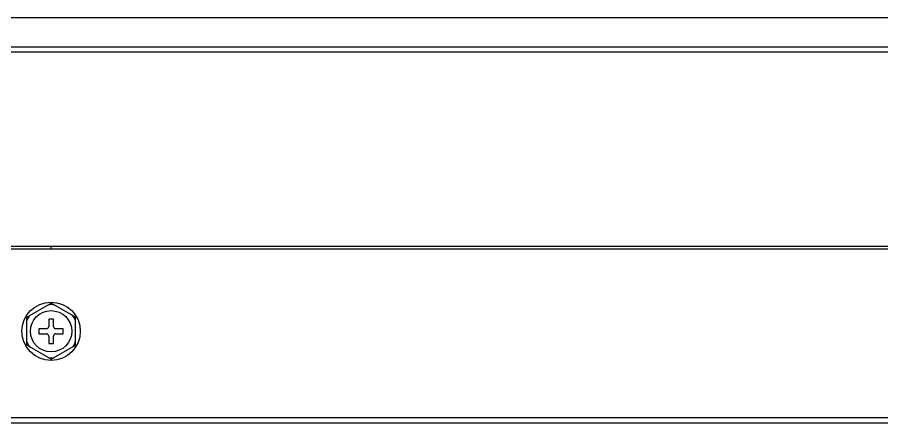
# Model space of a CAD drawing. Header units: millimetres. Extents: x 55614 to 110757, y -66981 to -47484.
# Drawn here: x 63462.7 to 63640.4, y -50201.2 to -50117.8 of the extents above; entities that cross this region are included whole.
import ezdxf

# ---------------------------------------------------------------- set-up
doc = ezdxf.new("R2010")
doc.units = ezdxf.units.MM
for name, color, linetype in [('2401-00336-S-M6-12HWM_0', 7, 'Continuous'), ('4209-0510_0', 7, 'Continuous'), ('4212-68099_1_0', 7, 'Continuous'), ('4212-98011_2_3_0', 7, 'Continuous'), ('4212-Y040801_1_1_0', 7, 'Continuous'), ('4215-0412-2_0', 7, 'Continuous'), ('YT-50-01_AF0_1_0', 7, 'Continuous')]:
    doc.layers.add(name, color=color, linetype=linetype)
doc.layers.add('THICK', color=7, linetype='Continuous', lineweight=0)

# ---------------------------------------------------------------- blocks, each defined once
blk = doc.blocks.new('2-1725')
at = {"layer": '2401-00336-S-M6-12HWM_0', "color": 7, "linetype": 'Continuous'}
for p, q in [((-17622.13, -71605.56), (-17617.13, -71602.67)), ((-17612.13, -71605.56), (-17617.13, -71602.67)), ((-17622.13, -71611.33), (-17622.13, -71605.56)), ((-17617.63, -71605.95), (-17617.63, -71607.45)), ((-17616.63, -71605.95), (-17617.63, -71605.95)), ((-17616.63, -71607.45), (-17616.63, -71605.95)), ((-17612.13, -71611.33), (-17612.13, -71605.56)), ((-17619.63, -71607.95), (-17619.63, -71608.95)), ((-17618.13, -71607.95), (-17619.63, -71607.95)), ((-17614.63, -71607.95), (-17616.13, -71607.95)), ((-17614.63, -71608.95), (-17614.63, -71607.95)), ((-17619.63, -71608.95), (-17618.13, -71608.95)), ((-17617.63, -71609.45), (-17617.63, -71610.95)), ((-17616.63, -71610.95), (-17616.63, -71609.45)), ((-17616.13, -71608.95), (-17614.63, -71608.95)), ((-17617.13, -71614.22), (-17622.13, -71611.33)), ((-17617.63, -71610.95), (-17616.63, -71610.95)), ((-17617.13, -71614.22), (-17612.13, -71611.33))]:
    blk.add_line(p, q, dxfattribs=at)
for radius in [6, 4.25]:
    blk.add_circle((-17617.13, -71608.45), radius, dxfattribs=at)
for centre, radius, start, end in [((-17617.13, -71608.45), 5.47, 84.0076, 95.9924), ((-17617.13, -71608.45), 5.47, 144.0076, 155.9924), ((-17617.13, -71608.45), 5.47, 24.0076, 35.9924), ((-17618.13, -71607.45), 0.5, 270, 0), ((-17616.13, -71607.45), 0.5, 180, 270), ((-17618.13, -71609.45), 0.5, 0, 90), ((-17616.13, -71609.45), 0.5, 90, 180), ((-17617.13, -71608.45), 5.47, 204.0076, 215.9924), ((-17617.13, -71608.45), 5.47, 324.0076, 335.9924), ((-17617.13, -71608.45), 5.47, 264.0076, 275.9924)]:
    blk.add_arc(centre, radius, start, end, dxfattribs=at)
at = {"layer": '4209-0510_0', "color": 7, "linetype": 'Continuous'}
blk.add_line((-17313.73, -71626.23), (-17919.73, -71626.23), dxfattribs=at)
at = {"layer": '4212-68099_1_0', "color": 7, "linetype": 'Continuous'}
blk.add_line((-18034.43, -71550.95), (-17199.83, -71550.95), dxfattribs=at)
at = {"layer": '4212-98011_2_3_0', "color": 7, "linetype": 'Continuous'}
blk.add_line((-18022.63, -71549.87), (-17211.63, -71549.96), dxfattribs=at)
at = {"layer": '4212-Y040801_1_1_0', "color": 7, "linetype": 'Continuous'}
blk.add_line((-18044.63, -71543.86), (-17189.63, -71543.96), dxfattribs=at)
at = {"layer": '4215-0412-2_0', "color": 7, "linetype": 'Continuous'}
for p, q in [((-17960.08, -71591.47), (-17272.28, -71591.47)), ((-17927.18, -71627.27), (-17305.18, -71627.27))]:
    blk.add_line(p, q, dxfattribs=at)
at = {"layer": 'YT-50-01_AF0_1_0', "color": 7, "linetype": 'Continuous'}
blk.add_line((-17961.13, -71590.95), (-17273.13, -71590.95), dxfattribs=at)
at = {"layer": 'YT-50-01_AF0_1_0', "color": 5, "linetype": 'Continuous'}
blk.add_line((-17617.13, -71591.47), (-17617.13, -71590.95), dxfattribs=at)

msp = doc.modelspace()

# ---------------------------------------------------------------- block references
at = {"layer": 'THICK', "lineweight": -3}
msp.add_blockref('2-1725', (81086.76, 21426.09), dxfattribs=at)

doc.saveas('drawing.dxf')
